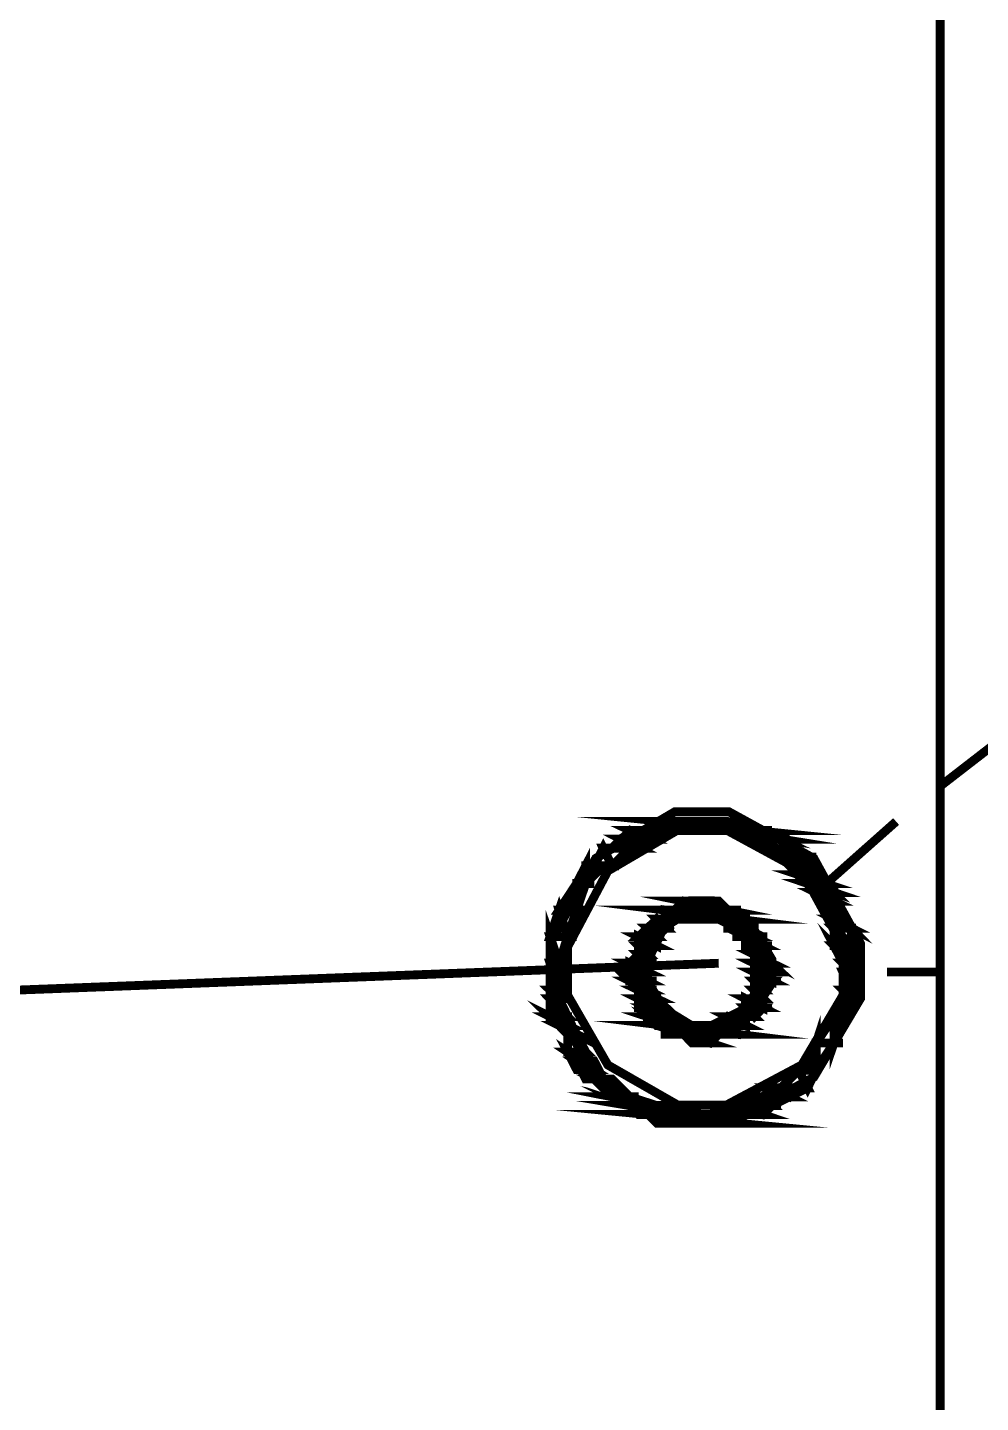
# Model space of a CAD drawing. Header units: metres. Extents: x -593 to 248, y 430 to 1024.
# Drawn here: x -236.13 to -231.57, y 807.74 to 814.31 of the extents above; entities that cross this region are included whole.
import ezdxf

# ---------------------------------------------------------------- set-up
doc = ezdxf.new("R2010")
doc.units = ezdxf.units.M
doc.header["$MEASUREMENT"] = 0
doc.layers.add('C00-00-00-BLACK', color=7, linetype='Continuous')
doc.layers.add('CFF-00-00', color=1, linetype='Continuous')

msp = doc.modelspace()

# ---------------------------------------------------------------- linework, layer by layer
at = {"layer": 'C00-00-00-BLACK', "const_width": 0.0423}
for points in [[(-231.7628, 801.9529), (-231.7628, 822.0039)], [(-232.0168, 809.7959), (-231.7628, 809.7959)]]:
    msp.add_lwpolyline(points, dxfattribs=at)
for points in [[(-232.1438, 809.7959), (-232.1438, 809.9319), (-232.3668, 810.3389), (-232.7718, 810.5609), (-232.9058, 810.5609), (-233.0328, 810.5609), (-233.4098, 810.3389), (-233.6278, 809.9319), (-233.6278, 809.7959), (-233.6278, 809.6699), (-233.4098, 809.2939), (-233.0328, 809.0759), (-232.9058, 809.0759), (-232.7718, 809.0759), (-232.3668, 809.2939), (-232.1438, 809.6699), (-232.1438, 809.7959)], [(-232.2278, 809.7959), (-232.2278, 809.9169), (-232.4248, 810.2789), (-232.7858, 810.4749), (-232.9058, 810.4749), (-233.0168, 810.4749), (-233.3518, 810.2789), (-233.5438, 809.9169), (-233.5438, 809.7959), (-233.5438, 809.6849), (-233.3518, 809.3519), (-233.0168, 809.1599), (-232.9058, 809.1599), (-232.7858, 809.1599), (-232.4248, 809.3519), (-232.2278, 809.6849), (-232.2278, 809.7959)], [(-232.7788, 810.5149), (-233.0778, 810.5149), (-232.6518, 810.4719), (-232.7788, 810.5149)], [(-233.0328, 810.4719), (-233.2448, 810.4719), (-233.1588, 810.4309), (-233.0328, 810.4719)], [(-233.2448, 810.4719), (-233.1588, 810.4309), (-233.2858, 810.4309), (-233.2448, 810.4719)], [(-233.0778, 810.5149), (-232.6518, 810.4719), (-233.1618, 810.4719), (-233.0778, 810.5149)], [(-233.1618, 810.4719), (-232.6098, 810.4719), (-233.2048, 810.4719), (-233.1618, 810.4719)], [(-233.2048, 810.4719), (-232.6098, 810.4719), (-232.5668, 810.4719), (-233.2048, 810.4719)], [(-232.6098, 810.4719), (-232.5668, 810.4719), (-233.2048, 810.4719), (-232.6098, 810.4719)], [(-233.0328, 810.4719), (-232.9898, 810.4719), (-233.2048, 810.4719), (-233.0328, 810.4719)], [(-233.0328, 810.4719), (-233.2048, 810.4719), (-232.9058, 810.4719), (-233.0328, 810.4719)], [(-232.6518, 810.4719), (-233.1618, 810.4719), (-232.6098, 810.4719), (-232.6518, 810.4719)], [(-232.9898, 810.5149), (-232.7788, 810.5149), (-233.0778, 810.5149), (-232.9898, 810.5149)], [(-232.7788, 810.4719), (-232.5238, 810.4309), (-232.6518, 810.4309), (-232.7788, 810.4719)], [(-232.6098, 810.4719), (-232.7788, 810.4719), (-232.5238, 810.4309), (-232.6098, 810.4719)], [(-232.9058, 810.5149), (-232.7788, 810.5149), (-232.9898, 810.5149), (-232.9058, 810.5149)], [(-232.7788, 810.5149), (-232.9898, 810.5149), (-232.7788, 810.5149)], [(-232.6098, 810.4719), (-232.9058, 810.4719), (-232.6098, 810.4719)], [(-232.9058, 810.4719), (-232.6098, 810.4719), (-232.7788, 810.4719), (-232.9058, 810.4719)], [(-232.6518, 810.4309), (-232.4398, 810.3449), (-232.5238, 810.3449), (-232.6518, 810.4309)], [(-233.3738, 810.3879), (-233.3318, 810.3029), (-233.4168, 810.3029), (-233.3738, 810.3879)], [(-233.2888, 810.4309), (-233.2048, 810.3879), (-233.3318, 810.3879), (-233.2888, 810.4309)], [(-233.1618, 810.4309), (-233.2888, 810.4309), (-233.2048, 810.3879), (-233.1618, 810.4309)], [(-232.5238, 810.4309), (-232.6518, 810.4309), (-232.4398, 810.3449), (-232.5238, 810.4309)], [(-232.6518, 810.4309), (-232.5238, 810.4309), (-232.4828, 810.4309), (-232.6518, 810.4309)], [(-232.5238, 810.4309), (-232.4828, 810.4309), (-232.6518, 810.4309), (-232.5238, 810.4309)], [(-232.5238, 810.3449), (-232.3558, 810.2609), (-232.4398, 810.2609), (-232.5238, 810.3449)], [(-233.4578, 810.3029), (-233.4578, 810.2189), (-233.5008, 810.2189), (-233.4578, 810.3029)], [(-233.2468, 810.3879), (-233.3738, 810.3879), (-233.3318, 810.3029), (-233.2468, 810.3879)], [(-233.3318, 810.3879), (-233.2468, 810.3879), (-233.3738, 810.3879), (-233.3318, 810.3879)], [(-233.2048, 810.3879), (-233.3318, 810.3879), (-233.2468, 810.3879), (-233.2048, 810.3879)], [(-232.3968, 810.3449), (-232.5238, 810.3449), (-232.3558, 810.2609), (-232.3968, 810.3449)], [(-232.3968, 810.3449), (-232.3558, 810.3449), (-232.5238, 810.3449), (-232.3968, 810.3449)], [(-232.3968, 810.3449), (-232.5238, 810.3449), (-232.4398, 810.3449), (-232.3968, 810.3449)], [(-233.5008, 810.2189), (-233.5008, 810.0919), (-233.5848, 810.0919), (-233.5008, 810.2189)], [(-233.4168, 810.3029), (-233.3738, 810.3029), (-233.4578, 810.3029), (-233.4168, 810.3029)], [(-233.3738, 810.3029), (-233.4578, 810.3029), (-233.4578, 810.2189), (-233.3738, 810.3029)], [(-233.3318, 810.3029), (-233.4168, 810.3029), (-233.3738, 810.3029), (-233.3318, 810.3029)], [(-232.4398, 810.2609), (-232.3128, 810.2189), (-232.3968, 810.2189), (-232.4398, 810.2609)], [(-233.5008, 810.2189), (-233.4578, 810.2189), (-233.4168, 810.2189), (-233.5008, 810.2189)], [(-233.4578, 810.2189), (-233.4168, 810.2189), (-233.5008, 810.2189), (-233.4578, 810.2189)], [(-233.4578, 810.2189), (-233.5008, 810.2189), (-233.5008, 810.0919), (-233.4578, 810.2189)], [(-232.3558, 810.2609), (-232.4398, 810.2609), (-232.3128, 810.2189), (-232.3558, 810.2609)], [(-232.3128, 810.2189), (-232.3968, 810.2189), (-232.2708, 810.1759), (-232.3128, 810.2189)], [(-232.3968, 810.2189), (-232.2708, 810.1759), (-232.3558, 810.1759), (-232.3968, 810.2189)], [(-232.3558, 810.1759), (-232.2708, 810.1349), (-232.3128, 810.1349), (-232.3558, 810.1759)], [(-232.3128, 810.1349), (-232.2278, 810.0489), (-232.2708, 810.0489), (-232.3128, 810.1349)], [(-233.5848, 810.0919), (-233.5438, 809.9649), (-233.6278, 809.9649), (-233.5848, 810.0919)], [(-232.5668, 809.7959), (-232.5668, 809.8549), (-232.6728, 810.0309), (-232.8478, 810.1359), (-232.9058, 810.1359), (-232.9598, 810.1359), (-233.1178, 810.0309), (-233.2018, 809.8549), (-233.2018, 809.7959), (-233.2018, 809.7429), (-233.1178, 809.5849), (-232.9598, 809.4989), (-232.9058, 809.4989), (-232.8478, 809.4989), (-232.6728, 809.5849), (-232.5668, 809.7429), (-232.5668, 809.7959)], [(-232.8218, 810.1349), (-232.9898, 810.1349), (-232.7788, 810.0919), (-232.8218, 810.1349)], [(-232.9898, 810.1349), (-232.7788, 810.0919), (-233.0328, 810.0919), (-232.9898, 810.1349)], [(-232.9488, 810.1349), (-232.8218, 810.1349), (-232.9898, 810.1349), (-232.9488, 810.1349)], [(-232.9058, 810.1349), (-232.8628, 810.1349), (-232.9488, 810.1349), (-232.9058, 810.1349)], [(-232.8628, 810.1349), (-232.9488, 810.1349), (-232.8218, 810.1349), (-232.8628, 810.1349)], [(-232.2708, 810.1759), (-232.3558, 810.1759), (-232.2708, 810.1349), (-232.2708, 810.1759)], [(-232.2708, 810.1349), (-232.3128, 810.1349), (-232.2278, 810.0489), (-232.2708, 810.1349)], [(-233.6278, 809.9649), (-233.5848, 809.8379), (-233.6278, 809.8379), (-233.6278, 809.9649)], [(-233.5008, 810.0919), (-233.5848, 810.0919), (-233.5438, 809.9649), (-233.5008, 810.0919)], [(-233.5848, 810.0919), (-233.5008, 810.0919), (-233.4578, 810.0919), (-233.5848, 810.0919)], [(-233.5008, 810.0919), (-233.4578, 810.0919), (-233.5848, 810.0919), (-233.5008, 810.0919)], [(-232.7358, 810.0919), (-233.0778, 810.0919), (-232.7358, 810.0489), (-232.7358, 810.0919)], [(-232.6098, 809.7959), (-232.6098, 809.8489), (-232.6948, 810.0079), (-232.8558, 810.0919), (-232.9078, 810.0919), (-232.9528, 810.0919), (-233.0838, 810.0079), (-233.1618, 809.8489), (-233.1618, 809.7959), (-233.1618, 809.7529), (-233.0838, 809.6209), (-232.9528, 809.5409), (-232.9078, 809.5409), (-232.8558, 809.5409), (-232.6948, 809.6209), (-232.6098, 809.7529), (-232.6098, 809.7959)], [(-233.0778, 810.0919), (-232.7358, 810.0489), (-233.0778, 810.0489), (-233.0778, 810.0919)], [(-233.0328, 810.0919), (-232.7358, 810.0919), (-233.0748, 810.0919), (-233.0328, 810.0919)], [(-232.7788, 810.0919), (-233.0328, 810.0919), (-232.7788, 810.0919)], [(-233.0328, 810.0919), (-232.7788, 810.0919), (-232.7358, 810.0919), (-233.0328, 810.0919)], [(-232.7788, 810.0919), (-233.0328, 810.0919), (-232.7358, 810.0919), (-232.7788, 810.0919)], [(-233.1618, 810.0059), (-233.1188, 809.9649), (-233.2048, 809.9649), (-233.1618, 810.0059)], [(-233.0778, 810.0059), (-233.1618, 810.0059), (-233.1188, 809.9649), (-233.0778, 810.0059)], [(-233.1178, 810.0489), (-233.0748, 810.0059), (-233.1588, 810.0059), (-233.1178, 810.0489)], [(-233.1618, 810.0059), (-233.0778, 810.0059), (-233.0348, 810.0059), (-233.1618, 810.0059)], [(-233.0778, 810.0059), (-233.0348, 810.0059), (-233.1618, 810.0059), (-233.0778, 810.0059)], [(-233.1618, 810.0059), (-233.0778, 810.0059), (-233.0348, 810.0059), (-233.1618, 810.0059)], [(-233.0778, 810.0059), (-233.0348, 810.0059), (-233.1618, 810.0059), (-233.0778, 810.0059)], [(-233.0328, 810.0489), (-233.1178, 810.0489), (-233.0748, 810.0059), (-233.0328, 810.0489)], [(-233.0778, 810.0489), (-232.9488, 810.0489), (-233.1188, 810.0489), (-233.0778, 810.0489)], [(-233.1188, 810.0489), (-232.9078, 810.0489), (-232.8658, 810.0489), (-233.1188, 810.0489)], [(-232.9078, 810.0489), (-232.8658, 810.0489), (-233.1188, 810.0489), (-232.9078, 810.0489)], [(-233.0328, 810.0489), (-233.1188, 810.0489), (-233.0328, 810.0489)], [(-233.1188, 810.0489), (-233.0328, 810.0489), (-232.9898, 810.0489), (-233.1188, 810.0489)], [(-233.0328, 810.0489), (-232.9898, 810.0489), (-233.1188, 810.0489), (-233.0328, 810.0489)], [(-233.0328, 810.0489), (-233.1188, 810.0489), (-232.9488, 810.0489), (-233.0328, 810.0489)], [(-232.7358, 810.0489), (-233.0778, 810.0489), (-232.7358, 810.0489)], [(-233.0778, 810.0489), (-232.7358, 810.0489), (-232.6938, 810.0489), (-233.0778, 810.0489)], [(-232.9058, 810.0489), (-233.0778, 810.0489), (-232.9488, 810.0489), (-232.9058, 810.0489)], [(-232.9058, 810.0489), (-232.7358, 810.0489), (-232.6938, 810.0489), (-232.9058, 810.0489)], [(-232.7358, 810.0489), (-232.6938, 810.0489), (-232.9058, 810.0489), (-232.7358, 810.0489)], [(-232.7358, 810.0489), (-232.9058, 810.0489), (-232.7358, 810.0489)], [(-232.9058, 810.0489), (-232.7358, 810.0489), (-232.8628, 810.0489), (-232.9058, 810.0489)], [(-232.7358, 810.0489), (-232.8628, 810.0489), (-232.6938, 810.0489), (-232.7358, 810.0489)], [(-232.8628, 810.0489), (-232.6938, 810.0489), (-232.8218, 810.0489), (-232.8628, 810.0489)], [(-232.6938, 810.0489), (-232.7788, 810.0489), (-232.6938, 810.0059), (-232.6938, 810.0489)], [(-232.6938, 810.0489), (-232.8218, 810.0489), (-232.6938, 810.0489)], [(-232.8218, 810.0489), (-232.6938, 810.0489), (-232.7788, 810.0489), (-232.8218, 810.0489)], [(-232.6518, 810.0059), (-232.7358, 810.0059), (-232.6518, 809.9649), (-232.6518, 810.0059)], [(-232.7788, 810.0489), (-232.6938, 810.0059), (-232.7788, 810.0059), (-232.7788, 810.0489)], [(-232.6938, 810.0059), (-232.7788, 810.0059), (-232.6518, 810.0059), (-232.6938, 810.0059)], [(-232.7788, 810.0059), (-232.6518, 810.0059), (-232.7358, 810.0059), (-232.7788, 810.0059)], [(-232.7358, 810.0059), (-232.6518, 809.9649), (-232.7358, 809.9649), (-232.7358, 810.0059)], [(-232.2278, 810.0489), (-232.2708, 810.0489), (-232.1868, 810.0059), (-232.2278, 810.0489)], [(-232.2708, 809.9219), (-232.1868, 809.8379), (-232.2278, 809.8379), (-232.2708, 809.9219)], [(-232.1868, 810.0059), (-232.2708, 810.0059), (-232.1868, 809.9219), (-232.1868, 810.0059)], [(-232.2708, 810.0489), (-232.1868, 810.0059), (-232.2708, 810.0059), (-232.2708, 810.0489)], [(-232.2708, 810.0059), (-232.1868, 809.9219), (-232.2708, 809.9219), (-232.2708, 810.0059)], [(-233.5438, 809.9649), (-233.6278, 809.9649), (-233.5848, 809.8379), (-233.5438, 809.9649)], [(-233.6278, 809.9649), (-233.5438, 809.9649), (-233.5008, 809.9649), (-233.6278, 809.9649)], [(-233.5438, 809.9649), (-233.5008, 809.9649), (-233.6278, 809.9649), (-233.5438, 809.9649)], [(-233.6278, 809.8379), (-233.5848, 809.7099), (-233.6278, 809.7099), (-233.6278, 809.8379)], [(-233.1188, 809.9649), (-233.2048, 809.9649), (-233.1188, 809.9219), (-233.1188, 809.9649)], [(-233.2048, 809.9649), (-233.1188, 809.9219), (-233.2048, 809.9219), (-233.2048, 809.9649)], [(-233.2048, 809.9219), (-233.1618, 809.8799), (-233.2048, 809.8799), (-233.2048, 809.9219)], [(-232.6098, 809.9649), (-232.6938, 809.9649), (-232.6098, 809.9219), (-232.6098, 809.9649)], [(-232.6518, 809.9649), (-232.7358, 809.9649), (-232.6098, 809.9649), (-232.6518, 809.9649)], [(-232.7358, 809.9649), (-232.6098, 809.9649), (-232.6938, 809.9649), (-232.7358, 809.9649)], [(-232.6938, 809.9649), (-232.6098, 809.9219), (-232.6938, 809.9219), (-232.6938, 809.9649)], [(-232.6518, 809.9219), (-232.6098, 809.8799), (-232.6518, 809.8799), (-232.6518, 809.9219)], [(-233.2048, 809.8799), (-233.1618, 809.8379), (-233.2468, 809.8379), (-233.2048, 809.8799)], [(-233.1618, 809.9219), (-233.2048, 809.9219), (-233.1618, 809.8799), (-233.1618, 809.9219)], [(-233.1618, 809.8799), (-233.2048, 809.8799), (-233.1618, 809.8379), (-233.1618, 809.8799)], [(-233.1618, 809.9219), (-233.1188, 809.9219), (-233.2048, 809.9219), (-233.1618, 809.9219)], [(-233.1618, 809.9219), (-233.2048, 809.9219), (-233.1188, 809.9219), (-233.1618, 809.9219)], [(-232.6098, 809.8799), (-232.6518, 809.8799), (-232.5668, 809.8379), (-232.6098, 809.8799)], [(-232.6098, 809.9219), (-232.6938, 809.9219), (-232.6518, 809.9219), (-232.6098, 809.9219)], [(-232.6938, 809.9219), (-232.6098, 809.9219), (-232.5668, 809.9219), (-232.6938, 809.9219)], [(-232.6098, 809.9219), (-232.6518, 809.9219), (-232.6098, 809.8799), (-232.6098, 809.9219)], [(-232.6518, 809.8799), (-232.5668, 809.8379), (-232.6518, 809.8379), (-232.6518, 809.8799)], [(-232.6098, 809.8799), (-232.6518, 809.8799), (-232.6098, 809.8799)], [(-232.6518, 809.8799), (-232.6098, 809.8799), (-232.5668, 809.8799), (-232.6518, 809.8799)], [(-232.1868, 809.9219), (-232.2708, 809.9219), (-232.1868, 809.8379), (-232.1868, 809.9219)], [(-233.5848, 809.8379), (-233.6278, 809.8379), (-233.5848, 809.7099), (-233.5848, 809.8379)], [(-233.6278, 809.8379), (-233.5848, 809.8379), (-233.5438, 809.8379), (-233.6278, 809.8379)], [(-233.5848, 809.8379), (-233.5438, 809.8379), (-233.6278, 809.8379), (-233.5848, 809.8379)], [(-233.2468, 809.7529), (-233.1618, 809.7099), (-233.2048, 809.7099), (-233.2468, 809.7529)], [(-233.1618, 809.8379), (-233.2468, 809.8379), (-233.1618, 809.7959), (-233.1618, 809.8379)], [(-233.2468, 809.8379), (-233.1618, 809.7959), (-233.2468, 809.7959), (-233.2468, 809.8379)], [(-233.2468, 809.8379), (-233.1618, 809.8379), (-233.1188, 809.8379), (-233.2468, 809.8379)], [(-233.1618, 809.8379), (-233.1188, 809.8379), (-233.2468, 809.8379), (-233.1618, 809.8379)], [(-233.2468, 809.7959), (-233.1618, 809.7529), (-233.2468, 809.7529), (-233.2468, 809.7959)], [(-232.5668, 809.8379), (-232.6518, 809.8379), (-232.5668, 809.7959), (-232.5668, 809.8379)], [(-232.6518, 809.8379), (-232.5668, 809.7959), (-232.6518, 809.7959), (-232.6518, 809.8379)], [(-232.6518, 809.7959), (-232.5668, 809.7529), (-232.6518, 809.7529), (-232.6518, 809.7959)], [(-232.1868, 809.8379), (-232.2278, 809.8379), (-232.1868, 809.7959), (-232.1868, 809.8379)], [(-232.2278, 809.8379), (-232.1868, 809.7959), (-232.2278, 809.7959), (-232.2278, 809.8379)], [(-232.2278, 809.7959), (-232.1868, 809.7099), (-232.2278, 809.7099), (-232.2278, 809.7959)], [(-233.1618, 809.7959), (-233.2468, 809.7959), (-233.1618, 809.7529), (-233.1618, 809.7959)], [(-233.1618, 809.7529), (-233.2468, 809.7529), (-233.1618, 809.7099), (-233.1618, 809.7529)], [(-233.1618, 809.7529), (-233.2468, 809.7529), (-233.1618, 809.7529)], [(-233.2468, 809.7529), (-233.1618, 809.7529), (-233.1188, 809.7529), (-233.2468, 809.7529)], [(-232.5668, 809.7959), (-232.6518, 809.7959), (-232.5668, 809.7529), (-232.5668, 809.7959)], [(-232.5668, 809.7529), (-232.6518, 809.7529), (-232.6098, 809.7099), (-232.5668, 809.7529)], [(-232.6518, 809.7529), (-232.6098, 809.7099), (-232.6518, 809.7099), (-232.6518, 809.7529)], [(-232.6518, 809.7529), (-232.5668, 809.7529), (-232.5238, 809.7529), (-232.6518, 809.7529)], [(-232.5668, 809.7529), (-232.5238, 809.7529), (-232.6518, 809.7529), (-232.5668, 809.7529)], [(-232.1868, 809.7959), (-232.2278, 809.7959), (-232.1868, 809.7099), (-232.1868, 809.7959)], [(-232.2278, 809.7099), (-232.1868, 809.6689), (-232.2278, 809.6689), (-232.2278, 809.7099)], [(-233.5848, 809.7099), (-233.6278, 809.7099), (-233.5848, 809.6689), (-233.5848, 809.7099)], [(-233.6278, 809.7099), (-233.5848, 809.6689), (-233.6278, 809.6689), (-233.6278, 809.7099)], [(-233.6278, 809.6689), (-233.5438, 809.5829), (-233.6278, 809.5829), (-233.6278, 809.6689)], [(-233.1618, 809.7099), (-233.2048, 809.7099), (-233.1188, 809.6689), (-233.1618, 809.7099)], [(-233.2048, 809.7099), (-233.1188, 809.6689), (-233.2048, 809.6689), (-233.2048, 809.7099)], [(-233.1618, 809.7099), (-233.2048, 809.7099), (-233.1618, 809.7099)], [(-233.2048, 809.7099), (-233.1618, 809.7099), (-233.1188, 809.7099), (-233.2048, 809.7099)], [(-233.2048, 809.6689), (-233.1188, 809.6259), (-233.2048, 809.6259), (-233.2048, 809.6689)], [(-232.6938, 809.6689), (-232.6098, 809.6259), (-232.6938, 809.6259), (-232.6938, 809.6689)], [(-232.6098, 809.7099), (-232.6518, 809.7099), (-232.6098, 809.6689), (-232.6098, 809.7099)], [(-232.6518, 809.7099), (-232.6098, 809.6689), (-232.6518, 809.6689), (-232.6518, 809.7099)], [(-232.2278, 809.6689), (-232.2278, 809.5829), (-232.2708, 809.5829), (-232.2278, 809.6689)], [(-232.1868, 809.7099), (-232.2278, 809.7099), (-232.1868, 809.6689), (-232.1868, 809.7099)], [(-233.6278, 809.5829), (-233.5438, 809.5409), (-233.5848, 809.5409), (-233.6278, 809.5829)], [(-233.5848, 809.6689), (-233.6278, 809.6689), (-233.5438, 809.5829), (-233.5848, 809.6689)], [(-233.1188, 809.6689), (-233.2048, 809.6689), (-233.1188, 809.6259), (-233.1188, 809.6689)], [(-233.1188, 809.6259), (-233.1618, 809.6259), (-233.0778, 809.5829), (-233.1188, 809.6259)], [(-233.1618, 809.5829), (-233.0348, 809.5409), (-233.1188, 809.5409), (-233.1618, 809.5829)], [(-233.1188, 809.6259), (-233.2048, 809.6259), (-233.1188, 809.6259)], [(-233.2048, 809.6259), (-233.1188, 809.6259), (-233.1618, 809.6259), (-233.2048, 809.6259)], [(-233.1618, 809.6259), (-233.0778, 809.5829), (-233.1618, 809.5829), (-233.1618, 809.6259)], [(-232.6938, 809.6259), (-232.6518, 809.5829), (-232.7358, 809.5829), (-232.6938, 809.6259)], [(-232.6098, 809.6689), (-232.6938, 809.6689), (-232.6098, 809.6259), (-232.6098, 809.6689)], [(-232.6098, 809.6259), (-232.6938, 809.6259), (-232.6518, 809.5829), (-232.6098, 809.6259)], [(-232.6518, 809.6689), (-232.6098, 809.6689), (-232.6938, 809.6689), (-232.6518, 809.6689)], [(-232.6098, 809.6259), (-232.6938, 809.6259), (-232.6098, 809.6259)], [(-232.6938, 809.6259), (-232.6098, 809.6259), (-232.5668, 809.6259), (-232.6938, 809.6259)], [(-232.6098, 809.6689), (-232.6518, 809.6689), (-232.6098, 809.6689)], [(-232.2708, 809.5829), (-232.2708, 809.4569), (-232.3558, 809.4569), (-232.2708, 809.5829)], [(-232.1868, 809.6689), (-232.2278, 809.6689), (-232.2278, 809.5829), (-232.1868, 809.6689)], [(-233.5438, 809.5829), (-233.6278, 809.5829), (-233.5438, 809.5409), (-233.5438, 809.5829)], [(-233.5848, 809.5409), (-233.5008, 809.4989), (-233.5438, 809.4989), (-233.5848, 809.5409)], [(-233.5438, 809.5409), (-233.5848, 809.5409), (-233.5008, 809.4989), (-233.5438, 809.5409)], [(-233.0778, 809.5829), (-233.1618, 809.5829), (-233.0348, 809.5409), (-233.0778, 809.5829)], [(-233.0778, 809.5829), (-233.1618, 809.5829), (-233.0778, 809.5829)], [(-233.1618, 809.5829), (-233.0778, 809.5829), (-233.0348, 809.5829), (-233.1618, 809.5829)], [(-233.0778, 809.5409), (-232.7358, 809.4989), (-233.0778, 809.4989), (-233.0778, 809.5409)], [(-232.7788, 809.5829), (-232.6938, 809.5409), (-232.8218, 809.5409), (-232.7788, 809.5829)], [(-232.6938, 809.5829), (-232.7788, 809.5829), (-232.6938, 809.5409), (-232.6938, 809.5829)], [(-232.7358, 809.5829), (-232.6518, 809.5829), (-232.7788, 809.5829), (-232.7358, 809.5829)], [(-232.6938, 809.5829), (-232.6518, 809.5829), (-232.7788, 809.5829), (-232.6938, 809.5829)], [(-232.6938, 809.5829), (-232.7788, 809.5829), (-232.6518, 809.5829), (-232.6938, 809.5829)], [(-232.6518, 809.5829), (-232.7358, 809.5829), (-232.6518, 809.5829)], [(-232.3558, 809.4569), (-232.3558, 809.3299), (-232.3968, 809.3299), (-232.3558, 809.4569)], [(-232.2708, 809.5829), (-232.2278, 809.5829), (-232.1868, 809.5829), (-232.2708, 809.5829)], [(-232.2278, 809.5829), (-232.1868, 809.5829), (-232.2708, 809.5829), (-232.2278, 809.5829)], [(-232.2278, 809.5829), (-232.2708, 809.5829), (-232.2708, 809.4569), (-232.2278, 809.5829)], [(-233.5008, 809.4989), (-233.5438, 809.4989), (-233.4578, 809.4139), (-233.5008, 809.4989)], [(-233.5438, 809.4989), (-233.4578, 809.4139), (-233.5438, 809.4139), (-233.5438, 809.4989)], [(-232.7358, 809.5409), (-233.0778, 809.5409), (-232.7358, 809.4989), (-232.7358, 809.5409)], [(-233.1188, 809.5409), (-232.9508, 809.5409), (-232.9078, 809.5409), (-233.1188, 809.5409)], [(-232.9508, 809.5409), (-232.9078, 809.5409), (-233.1188, 809.5409), (-232.9508, 809.5409)], [(-232.9898, 809.5409), (-232.9488, 809.5409), (-233.1178, 809.5409), (-232.9898, 809.5409)], [(-232.9898, 809.5409), (-233.1178, 809.5409), (-233.0328, 809.5409), (-232.9898, 809.5409)], [(-232.9488, 809.5409), (-232.9058, 809.5409), (-233.1178, 809.5409), (-232.9488, 809.5409)], [(-232.9488, 809.5409), (-233.1178, 809.5409), (-232.9898, 809.5409), (-232.9488, 809.5409)], [(-232.9488, 809.5409), (-233.1178, 809.5409), (-232.9058, 809.5409), (-232.9488, 809.5409)], [(-233.1178, 809.5409), (-232.9058, 809.5409), (-233.0748, 809.5409), (-233.1178, 809.5409)], [(-232.9898, 809.4989), (-232.8218, 809.4989), (-232.8628, 809.4569), (-232.9898, 809.4989)], [(-232.7358, 809.4989), (-233.0748, 809.4989), (-232.7788, 809.4989), (-232.7358, 809.4989)], [(-233.0748, 809.4989), (-232.7788, 809.4989), (-233.0328, 809.4989), (-233.0748, 809.4989)], [(-232.8628, 809.4569), (-232.9488, 809.4569), (-232.9898, 809.4989), (-232.8628, 809.4569)], [(-232.7788, 809.4989), (-233.0328, 809.4989), (-232.8218, 809.4989), (-232.7788, 809.4989)], [(-233.0328, 809.4989), (-232.8218, 809.4989), (-232.9898, 809.4989), (-233.0328, 809.4989)], [(-232.8218, 809.4989), (-232.9898, 809.4989), (-232.8218, 809.4989)], [(-232.9898, 809.4989), (-232.8218, 809.4989), (-232.7788, 809.4989), (-232.9898, 809.4989)], [(-232.8628, 809.5409), (-232.7358, 809.5409), (-232.9058, 809.5409), (-232.8628, 809.5409)], [(-232.8218, 809.5409), (-232.6938, 809.5409), (-232.8628, 809.5409), (-232.8218, 809.5409)], [(-232.7358, 809.5409), (-232.6938, 809.5409), (-232.8628, 809.5409), (-232.7358, 809.5409)], [(-232.7358, 809.5409), (-232.8628, 809.5409), (-232.6938, 809.5409), (-232.7358, 809.5409)], [(-232.7358, 809.5409), (-232.8628, 809.5409), (-232.7358, 809.5409)], [(-232.6938, 809.5409), (-232.8218, 809.5409), (-232.6938, 809.5409)], [(-233.4578, 809.4139), (-233.5438, 809.4139), (-233.4168, 809.3299), (-233.4578, 809.4139)], [(-233.5438, 809.4139), (-233.4168, 809.3299), (-233.5008, 809.3299), (-233.5438, 809.4139)], [(-233.5008, 809.3699), (-233.3738, 809.2849), (-233.4578, 809.2849), (-233.5008, 809.3699)], [(-232.8628, 809.4569), (-232.8218, 809.4569), (-232.9488, 809.4569), (-232.8628, 809.4569)], [(-232.3558, 809.4569), (-232.2708, 809.4569), (-232.2278, 809.4569), (-232.3558, 809.4569)], [(-232.2708, 809.4569), (-232.2278, 809.4569), (-232.3558, 809.4569), (-232.2708, 809.4569)], [(-232.2708, 809.4569), (-232.3558, 809.4569), (-232.3558, 809.3299), (-232.2708, 809.4569)], [(-233.4168, 809.3699), (-233.5008, 809.3699), (-233.3738, 809.2849), (-233.4168, 809.3699)], [(-233.4168, 809.2849), (-233.2468, 809.1999), (-233.3318, 809.1999), (-233.4168, 809.2849)], [(-233.3318, 809.2849), (-233.4168, 809.2849), (-233.2468, 809.1999), (-233.3318, 809.2849)], [(-233.3738, 809.2849), (-233.4578, 809.2849), (-233.3318, 809.2849), (-233.3738, 809.2849)], [(-233.4578, 809.2849), (-233.3318, 809.2849), (-233.4168, 809.2849), (-233.4578, 809.2849)], [(-232.4398, 809.3269), (-232.3968, 809.2429), (-232.5238, 809.2429), (-232.4398, 809.3269)], [(-232.3558, 809.3269), (-232.4398, 809.3269), (-232.3968, 809.2429), (-232.3558, 809.3269)], [(-232.3968, 809.3269), (-232.3558, 809.3269), (-232.4398, 809.3269), (-232.3968, 809.3269)], [(-232.3558, 809.3269), (-232.3968, 809.3269), (-232.3558, 809.3269)], [(-233.2468, 809.1999), (-233.3318, 809.1999), (-233.1188, 809.1579), (-233.2468, 809.1999)], [(-233.3318, 809.1999), (-233.1188, 809.1579), (-233.2468, 809.1579), (-233.3318, 809.1999)], [(-232.5668, 809.2429), (-232.4828, 809.1999), (-232.6098, 809.1999), (-232.5668, 809.2429)], [(-232.4398, 809.2429), (-232.5668, 809.2429), (-232.4828, 809.1999), (-232.4398, 809.2429)], [(-232.5238, 809.2429), (-232.4398, 809.2429), (-232.5668, 809.2429), (-232.5238, 809.2429)], [(-232.3968, 809.2429), (-232.5238, 809.2429), (-232.4398, 809.2429), (-232.3968, 809.2429)], [(-233.0328, 809.1579), (-233.2468, 809.1579), (-232.9898, 809.1149), (-233.0328, 809.1579)], [(-233.3318, 809.1999), (-233.2468, 809.1999), (-233.2048, 809.1999), (-233.3318, 809.1999)], [(-233.2468, 809.1999), (-233.2048, 809.1999), (-233.3318, 809.1999), (-233.2468, 809.1999)], [(-233.2468, 809.1579), (-232.9898, 809.1149), (-233.2048, 809.1149), (-233.2468, 809.1579)], [(-233.0328, 809.1579), (-232.9898, 809.1579), (-233.2468, 809.1579), (-233.0328, 809.1579)], [(-233.0328, 809.1579), (-233.2468, 809.1579), (-233.1188, 809.1579), (-233.0328, 809.1579)], [(-232.7358, 809.1579), (-232.6098, 809.1149), (-232.8218, 809.1149), (-232.7358, 809.1579)], [(-232.6098, 809.1999), (-232.5668, 809.1579), (-232.7358, 809.1579), (-232.6098, 809.1999)], [(-232.5668, 809.1579), (-232.7358, 809.1579), (-232.6098, 809.1149), (-232.5668, 809.1579)], [(-232.7358, 809.1579), (-232.5668, 809.1579), (-232.5238, 809.1579), (-232.7358, 809.1579)], [(-232.5668, 809.1579), (-232.5238, 809.1579), (-232.7358, 809.1579), (-232.5668, 809.1579)], [(-232.4828, 809.1999), (-232.6098, 809.1999), (-232.5668, 809.1579), (-232.4828, 809.1999)], [(-232.6938, 809.1149), (-233.1588, 809.1149), (-232.7358, 809.0739), (-232.6938, 809.1149)], [(-232.8628, 809.1149), (-232.8218, 809.1149), (-233.2048, 809.1149), (-232.8628, 809.1149)], [(-232.8628, 809.1149), (-233.2048, 809.1149), (-232.9898, 809.1149), (-232.8628, 809.1149)], [(-232.6098, 809.1149), (-233.2048, 809.1149), (-232.6938, 809.1149), (-232.6098, 809.1149)], [(-233.2048, 809.1149), (-232.6938, 809.1149), (-233.1188, 809.1149), (-233.2048, 809.1149)], [(-233.1588, 809.1149), (-232.7358, 809.0739), (-233.1178, 809.0739), (-233.1588, 809.1149)], [(-232.8218, 809.1149), (-232.6098, 809.1149), (-232.8628, 809.1149), (-232.8218, 809.1149)], [(-232.6098, 809.1149), (-232.8218, 809.1149), (-232.6098, 809.1149)], [(-232.7358, 809.0739), (-233.1188, 809.0739), (-232.8218, 809.0739), (-232.7358, 809.0739)], [(-233.1188, 809.0739), (-232.8218, 809.0739), (-232.9898, 809.0739), (-233.1188, 809.0739)], [(-232.9898, 809.0739), (-232.8218, 809.0739), (-232.9488, 809.0739), (-232.9898, 809.0739)]]:
    msp.add_lwpolyline(points, close=True, dxfattribs=at)
at = {"layer": 'C00-00-00-BLACK'}
for points in [[(-233.0778, 810.5149), (-232.6518, 810.4719), (-233.1618, 810.4719), (-233.0778, 810.5149)], [(-232.9898, 810.5149), (-232.7788, 810.5149), (-233.0778, 810.5149), (-232.9898, 810.5149)], [(-232.7788, 810.5149), (-233.0778, 810.5149), (-232.6518, 810.4719), (-232.7788, 810.5149)], [(-232.9058, 810.5149), (-232.7788, 810.5149), (-232.9898, 810.5149), (-232.9058, 810.5149)], [(-232.7788, 810.5149), (-232.9898, 810.5149), (-232.7788, 810.5149)], [(-233.2888, 810.4309), (-233.2048, 810.3879), (-233.3318, 810.3879), (-233.2888, 810.4309)], [(-233.1618, 810.4309), (-233.2888, 810.4309), (-233.2048, 810.3879), (-233.1618, 810.4309)], [(-233.2448, 810.4719), (-233.1588, 810.4309), (-233.2858, 810.4309), (-233.2448, 810.4719)], [(-233.0328, 810.4719), (-233.2448, 810.4719), (-233.1588, 810.4309), (-233.0328, 810.4719)], [(-233.1618, 810.4719), (-232.6098, 810.4719), (-233.2048, 810.4719), (-233.1618, 810.4719)], [(-233.2048, 810.4719), (-232.6098, 810.4719), (-232.5668, 810.4719), (-233.2048, 810.4719)], [(-232.6098, 810.4719), (-232.5668, 810.4719), (-233.2048, 810.4719), (-232.6098, 810.4719)], [(-233.0328, 810.4719), (-232.9898, 810.4719), (-233.2048, 810.4719), (-233.0328, 810.4719)], [(-233.0328, 810.4719), (-233.2048, 810.4719), (-232.9058, 810.4719), (-233.0328, 810.4719)], [(-232.6518, 810.4719), (-233.1618, 810.4719), (-232.6098, 810.4719), (-232.6518, 810.4719)], [(-232.6098, 810.4719), (-232.9058, 810.4719), (-232.6098, 810.4719)], [(-232.9058, 810.4719), (-232.6098, 810.4719), (-232.7788, 810.4719), (-232.9058, 810.4719)], [(-232.6098, 810.4719), (-232.7788, 810.4719), (-232.5238, 810.4309), (-232.6098, 810.4719)], [(-232.7788, 810.4719), (-232.5238, 810.4309), (-232.6518, 810.4309), (-232.7788, 810.4719)], [(-232.6518, 810.4309), (-232.5238, 810.4309), (-232.4828, 810.4309), (-232.6518, 810.4309)], [(-232.5238, 810.4309), (-232.4828, 810.4309), (-232.6518, 810.4309), (-232.5238, 810.4309)], [(-232.5238, 810.4309), (-232.6518, 810.4309), (-232.4398, 810.3449), (-232.5238, 810.4309)], [(-232.6518, 810.4309), (-232.4398, 810.3449), (-232.5238, 810.3449), (-232.6518, 810.4309)], [(-233.3738, 810.3879), (-233.3318, 810.3029), (-233.4168, 810.3029), (-233.3738, 810.3879)], [(-233.3318, 810.3879), (-233.2468, 810.3879), (-233.3738, 810.3879), (-233.3318, 810.3879)], [(-233.2468, 810.3879), (-233.3738, 810.3879), (-233.3318, 810.3029), (-233.2468, 810.3879)], [(-233.2048, 810.3879), (-233.3318, 810.3879), (-233.2468, 810.3879), (-233.2048, 810.3879)], [(-233.4578, 810.3029), (-233.4578, 810.2189), (-233.5008, 810.2189), (-233.4578, 810.3029)], [(-233.4168, 810.3029), (-233.3738, 810.3029), (-233.4578, 810.3029), (-233.4168, 810.3029)], [(-233.3738, 810.3029), (-233.4578, 810.3029), (-233.4578, 810.2189), (-233.3738, 810.3029)], [(-233.3318, 810.3029), (-233.4168, 810.3029), (-233.3738, 810.3029), (-233.3318, 810.3029)], [(-232.3968, 810.3449), (-232.3558, 810.3449), (-232.5238, 810.3449), (-232.3968, 810.3449)], [(-232.3968, 810.3449), (-232.5238, 810.3449), (-232.4398, 810.3449), (-232.3968, 810.3449)], [(-232.3968, 810.3449), (-232.5238, 810.3449), (-232.3558, 810.2609), (-232.3968, 810.3449)], [(-232.5238, 810.3449), (-232.3558, 810.2609), (-232.4398, 810.2609), (-232.5238, 810.3449)], [(-232.3558, 810.2609), (-232.4398, 810.2609), (-232.3128, 810.2189), (-232.3558, 810.2609)], [(-232.4398, 810.2609), (-232.3128, 810.2189), (-232.3968, 810.2189), (-232.4398, 810.2609)], [(-233.5008, 810.2189), (-233.5008, 810.0919), (-233.5848, 810.0919), (-233.5008, 810.2189)], [(-233.5008, 810.2189), (-233.4578, 810.2189), (-233.4168, 810.2189), (-233.5008, 810.2189)], [(-233.4578, 810.2189), (-233.4168, 810.2189), (-233.5008, 810.2189), (-233.4578, 810.2189)], [(-233.4578, 810.2189), (-233.5008, 810.2189), (-233.5008, 810.0919), (-233.4578, 810.2189)], [(-232.3128, 810.2189), (-232.3968, 810.2189), (-232.2708, 810.1759), (-232.3128, 810.2189)], [(-232.3968, 810.2189), (-232.2708, 810.1759), (-232.3558, 810.1759), (-232.3968, 810.2189)], [(-232.2708, 810.1759), (-232.3558, 810.1759), (-232.2708, 810.1349), (-232.2708, 810.1759)], [(-232.3558, 810.1759), (-232.2708, 810.1349), (-232.3128, 810.1349), (-232.3558, 810.1759)], [(-233.5848, 810.0919), (-233.5438, 809.9649), (-233.6278, 809.9649), (-233.5848, 810.0919)], [(-233.5848, 810.0919), (-233.5008, 810.0919), (-233.4578, 810.0919), (-233.5848, 810.0919)], [(-233.5008, 810.0919), (-233.4578, 810.0919), (-233.5848, 810.0919), (-233.5008, 810.0919)], [(-233.5008, 810.0919), (-233.5848, 810.0919), (-233.5438, 809.9649), (-233.5008, 810.0919)], [(-232.7358, 810.0919), (-233.0778, 810.0919), (-232.7358, 810.0489), (-232.7358, 810.0919)], [(-233.0778, 810.0919), (-232.7358, 810.0489), (-233.0778, 810.0489), (-233.0778, 810.0919)], [(-233.0328, 810.0919), (-232.7358, 810.0919), (-233.0748, 810.0919), (-233.0328, 810.0919)], [(-232.9898, 810.1349), (-232.7788, 810.0919), (-233.0328, 810.0919), (-232.9898, 810.1349)], [(-232.7788, 810.0919), (-233.0328, 810.0919), (-232.7788, 810.0919)], [(-233.0328, 810.0919), (-232.7788, 810.0919), (-232.7358, 810.0919), (-233.0328, 810.0919)], [(-232.7788, 810.0919), (-233.0328, 810.0919), (-232.7358, 810.0919), (-232.7788, 810.0919)], [(-232.9488, 810.1349), (-232.8218, 810.1349), (-232.9898, 810.1349), (-232.9488, 810.1349)], [(-232.8218, 810.1349), (-232.9898, 810.1349), (-232.7788, 810.0919), (-232.8218, 810.1349)], [(-232.9058, 810.1349), (-232.8628, 810.1349), (-232.9488, 810.1349), (-232.9058, 810.1349)], [(-232.8628, 810.1349), (-232.9488, 810.1349), (-232.8218, 810.1349), (-232.8628, 810.1349)], [(-232.2708, 810.1349), (-232.3128, 810.1349), (-232.2278, 810.0489), (-232.2708, 810.1349)], [(-232.3128, 810.1349), (-232.2278, 810.0489), (-232.2708, 810.0489), (-232.3128, 810.1349)], [(-233.1178, 810.0489), (-233.0748, 810.0059), (-233.1588, 810.0059), (-233.1178, 810.0489)], [(-233.0778, 810.0489), (-232.9488, 810.0489), (-233.1188, 810.0489), (-233.0778, 810.0489)], [(-233.1188, 810.0489), (-232.9078, 810.0489), (-232.8658, 810.0489), (-233.1188, 810.0489)], [(-232.9078, 810.0489), (-232.8658, 810.0489), (-233.1188, 810.0489), (-232.9078, 810.0489)], [(-233.0328, 810.0489), (-233.1188, 810.0489), (-233.0328, 810.0489)], [(-233.1188, 810.0489), (-233.0328, 810.0489), (-232.9898, 810.0489), (-233.1188, 810.0489)], [(-233.0328, 810.0489), (-232.9898, 810.0489), (-233.1188, 810.0489), (-233.0328, 810.0489)], [(-233.0328, 810.0489), (-233.1188, 810.0489), (-232.9488, 810.0489), (-233.0328, 810.0489)], [(-233.0328, 810.0489), (-233.1178, 810.0489), (-233.0748, 810.0059), (-233.0328, 810.0489)], [(-232.7358, 810.0489), (-233.0778, 810.0489), (-232.7358, 810.0489)], [(-233.0778, 810.0489), (-232.7358, 810.0489), (-232.6938, 810.0489), (-233.0778, 810.0489)], [(-232.9058, 810.0489), (-233.0778, 810.0489), (-232.9488, 810.0489), (-232.9058, 810.0489)], [(-232.9058, 810.0489), (-232.7358, 810.0489), (-232.6938, 810.0489), (-232.9058, 810.0489)], [(-232.7358, 810.0489), (-232.6938, 810.0489), (-232.9058, 810.0489), (-232.7358, 810.0489)], [(-232.7358, 810.0489), (-232.9058, 810.0489), (-232.7358, 810.0489)], [(-232.9058, 810.0489), (-232.7358, 810.0489), (-232.8628, 810.0489), (-232.9058, 810.0489)], [(-232.7358, 810.0489), (-232.8628, 810.0489), (-232.6938, 810.0489), (-232.7358, 810.0489)], [(-232.8628, 810.0489), (-232.6938, 810.0489), (-232.8218, 810.0489), (-232.8628, 810.0489)], [(-232.6938, 810.0489), (-232.8218, 810.0489), (-232.6938, 810.0489)], [(-232.8218, 810.0489), (-232.6938, 810.0489), (-232.7788, 810.0489), (-232.8218, 810.0489)], [(-232.6938, 810.0489), (-232.7788, 810.0489), (-232.6938, 810.0059), (-232.6938, 810.0489)], [(-232.7788, 810.0489), (-232.6938, 810.0059), (-232.7788, 810.0059), (-232.7788, 810.0489)], [(-232.2278, 810.0489), (-232.2708, 810.0489), (-232.1868, 810.0059), (-232.2278, 810.0489)], [(-232.2708, 810.0489), (-232.1868, 810.0059), (-232.2708, 810.0059), (-232.2708, 810.0489)], [(-233.6278, 809.9649), (-233.5438, 809.9649), (-233.5008, 809.9649), (-233.6278, 809.9649)], [(-233.5438, 809.9649), (-233.5008, 809.9649), (-233.6278, 809.9649), (-233.5438, 809.9649)], [(-233.5438, 809.9649), (-233.6278, 809.9649), (-233.5848, 809.8379), (-233.5438, 809.9649)], [(-233.6278, 809.9649), (-233.5848, 809.8379), (-233.6278, 809.8379), (-233.6278, 809.9649)], [(-233.1618, 810.0059), (-233.1188, 809.9649), (-233.2048, 809.9649), (-233.1618, 810.0059)], [(-233.1188, 809.9649), (-233.2048, 809.9649), (-233.1188, 809.9219), (-233.1188, 809.9649)], [(-233.2048, 809.9649), (-233.1188, 809.9219), (-233.2048, 809.9219), (-233.2048, 809.9649)], [(-233.1618, 810.0059), (-233.0778, 810.0059), (-233.0348, 810.0059), (-233.1618, 810.0059)], [(-233.0778, 810.0059), (-233.0348, 810.0059), (-233.1618, 810.0059), (-233.0778, 810.0059)], [(-233.1618, 810.0059), (-233.0778, 810.0059), (-233.0348, 810.0059), (-233.1618, 810.0059)], [(-233.0778, 810.0059), (-233.0348, 810.0059), (-233.1618, 810.0059), (-233.0778, 810.0059)], [(-233.0778, 810.0059), (-233.1618, 810.0059), (-233.1188, 809.9649), (-233.0778, 810.0059)], [(-232.6938, 810.0059), (-232.7788, 810.0059), (-232.6518, 810.0059), (-232.6938, 810.0059)], [(-232.7788, 810.0059), (-232.6518, 810.0059), (-232.7358, 810.0059), (-232.7788, 810.0059)], [(-232.6518, 810.0059), (-232.7358, 810.0059), (-232.6518, 809.9649), (-232.6518, 810.0059)], [(-232.7358, 810.0059), (-232.6518, 809.9649), (-232.7358, 809.9649), (-232.7358, 810.0059)], [(-232.6518, 809.9649), (-232.7358, 809.9649), (-232.6098, 809.9649), (-232.6518, 809.9649)], [(-232.7358, 809.9649), (-232.6098, 809.9649), (-232.6938, 809.9649), (-232.7358, 809.9649)], [(-232.6098, 809.9649), (-232.6938, 809.9649), (-232.6098, 809.9219), (-232.6098, 809.9649)], [(-232.6938, 809.9649), (-232.6098, 809.9219), (-232.6938, 809.9219), (-232.6938, 809.9649)], [(-232.1868, 810.0059), (-232.2708, 810.0059), (-232.1868, 809.9219), (-232.1868, 810.0059)], [(-232.2708, 810.0059), (-232.1868, 809.9219), (-232.2708, 809.9219), (-232.2708, 810.0059)], [(-233.1618, 809.9219), (-233.1188, 809.9219), (-233.2048, 809.9219), (-233.1618, 809.9219)], [(-233.1618, 809.9219), (-233.2048, 809.9219), (-233.1188, 809.9219), (-233.1618, 809.9219)], [(-233.1618, 809.9219), (-233.2048, 809.9219), (-233.1618, 809.8799), (-233.1618, 809.9219)], [(-233.2048, 809.9219), (-233.1618, 809.8799), (-233.2048, 809.8799), (-233.2048, 809.9219)], [(-232.6098, 809.9219), (-232.6938, 809.9219), (-232.6518, 809.9219), (-232.6098, 809.9219)], [(-232.6938, 809.9219), (-232.6098, 809.9219), (-232.5668, 809.9219), (-232.6938, 809.9219)], [(-232.6098, 809.9219), (-232.6518, 809.9219), (-232.6098, 809.8799), (-232.6098, 809.9219)], [(-232.6518, 809.9219), (-232.6098, 809.8799), (-232.6518, 809.8799), (-232.6518, 809.9219)], [(-232.1868, 809.9219), (-232.2708, 809.9219), (-232.1868, 809.8379), (-232.1868, 809.9219)], [(-232.2708, 809.9219), (-232.1868, 809.8379), (-232.2278, 809.8379), (-232.2708, 809.9219)], [(-233.6278, 809.8379), (-233.5848, 809.8379), (-233.5438, 809.8379), (-233.6278, 809.8379)], [(-233.5848, 809.8379), (-233.5438, 809.8379), (-233.6278, 809.8379), (-233.5848, 809.8379)], [(-233.5848, 809.8379), (-233.6278, 809.8379), (-233.5848, 809.7099), (-233.5848, 809.8379)], [(-233.6278, 809.8379), (-233.5848, 809.7099), (-233.6278, 809.7099), (-233.6278, 809.8379)], [(-233.2048, 809.8799), (-233.1618, 809.8379), (-233.2468, 809.8379), (-233.2048, 809.8799)], [(-233.2468, 809.8379), (-233.1618, 809.8379), (-233.1188, 809.8379), (-233.2468, 809.8379)], [(-233.1618, 809.8379), (-233.1188, 809.8379), (-233.2468, 809.8379), (-233.1618, 809.8379)], [(-233.1618, 809.8379), (-233.2468, 809.8379), (-233.1618, 809.7959), (-233.1618, 809.8379)], [(-233.2468, 809.8379), (-233.1618, 809.7959), (-233.2468, 809.7959), (-233.2468, 809.8379)], [(-233.1618, 809.8799), (-233.2048, 809.8799), (-233.1618, 809.8379), (-233.1618, 809.8799)], [(-232.6098, 809.8799), (-232.6518, 809.8799), (-232.6098, 809.8799)], [(-232.6518, 809.8799), (-232.6098, 809.8799), (-232.5668, 809.8799), (-232.6518, 809.8799)], [(-232.6098, 809.8799), (-232.6518, 809.8799), (-232.5668, 809.8379), (-232.6098, 809.8799)], [(-232.6518, 809.8799), (-232.5668, 809.8379), (-232.6518, 809.8379), (-232.6518, 809.8799)], [(-232.5668, 809.8379), (-232.6518, 809.8379), (-232.5668, 809.7959), (-232.5668, 809.8379)], [(-232.6518, 809.8379), (-232.5668, 809.7959), (-232.6518, 809.7959), (-232.6518, 809.8379)], [(-232.1868, 809.8379), (-232.2278, 809.8379), (-232.1868, 809.7959), (-232.1868, 809.8379)], [(-232.2278, 809.8379), (-232.1868, 809.7959), (-232.2278, 809.7959), (-232.2278, 809.8379)], [(-233.1618, 809.7959), (-233.2468, 809.7959), (-233.1618, 809.7529), (-233.1618, 809.7959)], [(-233.2468, 809.7959), (-233.1618, 809.7529), (-233.2468, 809.7529), (-233.2468, 809.7959)], [(-232.5668, 809.7959), (-232.6518, 809.7959), (-232.5668, 809.7529), (-232.5668, 809.7959)], [(-232.6518, 809.7959), (-232.5668, 809.7529), (-232.6518, 809.7529), (-232.6518, 809.7959)], [(-232.1868, 809.7959), (-232.2278, 809.7959), (-232.1868, 809.7099), (-232.1868, 809.7959)], [(-232.2278, 809.7959), (-232.1868, 809.7099), (-232.2278, 809.7099), (-232.2278, 809.7959)], [(-233.5848, 809.7099), (-233.6278, 809.7099), (-233.5848, 809.6689), (-233.5848, 809.7099)], [(-233.6278, 809.7099), (-233.5848, 809.6689), (-233.6278, 809.6689), (-233.6278, 809.7099)], [(-233.1618, 809.7529), (-233.2468, 809.7529), (-233.1618, 809.7529)], [(-233.2468, 809.7529), (-233.1618, 809.7529), (-233.1188, 809.7529), (-233.2468, 809.7529)], [(-233.1618, 809.7529), (-233.2468, 809.7529), (-233.1618, 809.7099), (-233.1618, 809.7529)], [(-233.2468, 809.7529), (-233.1618, 809.7099), (-233.2048, 809.7099), (-233.2468, 809.7529)], [(-233.1618, 809.7099), (-233.2048, 809.7099), (-233.1618, 809.7099)], [(-233.2048, 809.7099), (-233.1618, 809.7099), (-233.1188, 809.7099), (-233.2048, 809.7099)], [(-233.1618, 809.7099), (-233.2048, 809.7099), (-233.1188, 809.6689), (-233.1618, 809.7099)], [(-233.2048, 809.7099), (-233.1188, 809.6689), (-233.2048, 809.6689), (-233.2048, 809.7099)], [(-232.6518, 809.7529), (-232.5668, 809.7529), (-232.5238, 809.7529), (-232.6518, 809.7529)], [(-232.5668, 809.7529), (-232.5238, 809.7529), (-232.6518, 809.7529), (-232.5668, 809.7529)], [(-232.5668, 809.7529), (-232.6518, 809.7529), (-232.6098, 809.7099), (-232.5668, 809.7529)], [(-232.6518, 809.7529), (-232.6098, 809.7099), (-232.6518, 809.7099), (-232.6518, 809.7529)], [(-232.6098, 809.7099), (-232.6518, 809.7099), (-232.6098, 809.6689), (-232.6098, 809.7099)], [(-232.6518, 809.7099), (-232.6098, 809.6689), (-232.6518, 809.6689), (-232.6518, 809.7099)], [(-232.1868, 809.7099), (-232.2278, 809.7099), (-232.1868, 809.6689), (-232.1868, 809.7099)], [(-232.2278, 809.7099), (-232.1868, 809.6689), (-232.2278, 809.6689), (-232.2278, 809.7099)], [(-233.5848, 809.6689), (-233.6278, 809.6689), (-233.5438, 809.5829), (-233.5848, 809.6689)], [(-233.6278, 809.6689), (-233.5438, 809.5829), (-233.6278, 809.5829), (-233.6278, 809.6689)], [(-233.1188, 809.6689), (-233.2048, 809.6689), (-233.1188, 809.6259), (-233.1188, 809.6689)], [(-233.2048, 809.6689), (-233.1188, 809.6259), (-233.2048, 809.6259), (-233.2048, 809.6689)], [(-232.6518, 809.6689), (-232.6098, 809.6689), (-232.6938, 809.6689), (-232.6518, 809.6689)], [(-232.6098, 809.6689), (-232.6938, 809.6689), (-232.6098, 809.6259), (-232.6098, 809.6689)], [(-232.6938, 809.6689), (-232.6098, 809.6259), (-232.6938, 809.6259), (-232.6938, 809.6689)], [(-232.6098, 809.6689), (-232.6518, 809.6689), (-232.6098, 809.6689)], [(-232.2278, 809.6689), (-232.2278, 809.5829), (-232.2708, 809.5829), (-232.2278, 809.6689)], [(-232.1868, 809.6689), (-232.2278, 809.6689), (-232.2278, 809.5829), (-232.1868, 809.6689)], [(-233.5438, 809.5829), (-233.6278, 809.5829), (-233.5438, 809.5409), (-233.5438, 809.5829)], [(-233.6278, 809.5829), (-233.5438, 809.5409), (-233.5848, 809.5409), (-233.6278, 809.5829)], [(-233.1188, 809.6259), (-233.2048, 809.6259), (-233.1188, 809.6259)], [(-233.2048, 809.6259), (-233.1188, 809.6259), (-233.1618, 809.6259), (-233.2048, 809.6259)], [(-233.1188, 809.6259), (-233.1618, 809.6259), (-233.0778, 809.5829), (-233.1188, 809.6259)], [(-233.1618, 809.6259), (-233.0778, 809.5829), (-233.1618, 809.5829), (-233.1618, 809.6259)], [(-233.0778, 809.5829), (-233.1618, 809.5829), (-233.0778, 809.5829)], [(-233.1618, 809.5829), (-233.0778, 809.5829), (-233.0348, 809.5829), (-233.1618, 809.5829)], [(-233.0778, 809.5829), (-233.1618, 809.5829), (-233.0348, 809.5409), (-233.0778, 809.5829)], [(-233.1618, 809.5829), (-233.0348, 809.5409), (-233.1188, 809.5409), (-233.1618, 809.5829)], [(-232.7788, 809.5829), (-232.6938, 809.5409), (-232.8218, 809.5409), (-232.7788, 809.5829)], [(-232.7358, 809.5829), (-232.6518, 809.5829), (-232.7788, 809.5829), (-232.7358, 809.5829)], [(-232.6938, 809.5829), (-232.6518, 809.5829), (-232.7788, 809.5829), (-232.6938, 809.5829)], [(-232.6938, 809.5829), (-232.7788, 809.5829), (-232.6518, 809.5829), (-232.6938, 809.5829)], [(-232.6938, 809.5829), (-232.7788, 809.5829), (-232.6938, 809.5409), (-232.6938, 809.5829)], [(-232.6938, 809.6259), (-232.6518, 809.5829), (-232.7358, 809.5829), (-232.6938, 809.6259)], [(-232.6518, 809.5829), (-232.7358, 809.5829), (-232.6518, 809.5829)], [(-232.6098, 809.6259), (-232.6938, 809.6259), (-232.6098, 809.6259)], [(-232.6938, 809.6259), (-232.6098, 809.6259), (-232.5668, 809.6259), (-232.6938, 809.6259)], [(-232.6098, 809.6259), (-232.6938, 809.6259), (-232.6518, 809.5829), (-232.6098, 809.6259)], [(-232.2708, 809.5829), (-232.2708, 809.4569), (-232.3558, 809.4569), (-232.2708, 809.5829)], [(-232.2708, 809.5829), (-232.2278, 809.5829), (-232.1868, 809.5829), (-232.2708, 809.5829)], [(-232.2278, 809.5829), (-232.1868, 809.5829), (-232.2708, 809.5829), (-232.2278, 809.5829)], [(-232.2278, 809.5829), (-232.2708, 809.5829), (-232.2708, 809.4569), (-232.2278, 809.5829)], [(-233.5438, 809.5409), (-233.5848, 809.5409), (-233.5008, 809.4989), (-233.5438, 809.5409)], [(-233.5848, 809.5409), (-233.5008, 809.4989), (-233.5438, 809.4989), (-233.5848, 809.5409)], [(-233.5008, 809.4989), (-233.5438, 809.4989), (-233.4578, 809.4139), (-233.5008, 809.4989)], [(-233.5438, 809.4989), (-233.4578, 809.4139), (-233.5438, 809.4139), (-233.5438, 809.4989)], [(-233.1188, 809.5409), (-232.9508, 809.5409), (-232.9078, 809.5409), (-233.1188, 809.5409)], [(-232.9508, 809.5409), (-232.9078, 809.5409), (-233.1188, 809.5409), (-232.9508, 809.5409)], [(-232.9898, 809.5409), (-232.9488, 809.5409), (-233.1178, 809.5409), (-232.9898, 809.5409)], [(-232.9898, 809.5409), (-233.1178, 809.5409), (-233.0328, 809.5409), (-232.9898, 809.5409)], [(-232.9488, 809.5409), (-232.9058, 809.5409), (-233.1178, 809.5409), (-232.9488, 809.5409)], [(-232.9488, 809.5409), (-233.1178, 809.5409), (-232.9898, 809.5409), (-232.9488, 809.5409)], [(-232.9488, 809.5409), (-233.1178, 809.5409), (-232.9058, 809.5409), (-232.9488, 809.5409)], [(-233.1178, 809.5409), (-232.9058, 809.5409), (-233.0748, 809.5409), (-233.1178, 809.5409)], [(-232.7358, 809.5409), (-233.0778, 809.5409), (-232.7358, 809.4989), (-232.7358, 809.5409)], [(-233.0778, 809.5409), (-232.7358, 809.4989), (-233.0778, 809.4989), (-233.0778, 809.5409)], [(-232.7358, 809.4989), (-233.0748, 809.4989), (-232.7788, 809.4989), (-232.7358, 809.4989)], [(-233.0748, 809.4989), (-232.7788, 809.4989), (-233.0328, 809.4989), (-233.0748, 809.4989)], [(-232.7788, 809.4989), (-233.0328, 809.4989), (-232.8218, 809.4989), (-232.7788, 809.4989)], [(-233.0328, 809.4989), (-232.8218, 809.4989), (-232.9898, 809.4989), (-233.0328, 809.4989)], [(-232.8218, 809.4989), (-232.9898, 809.4989), (-232.8218, 809.4989)], [(-232.9898, 809.4989), (-232.8218, 809.4989), (-232.7788, 809.4989), (-232.9898, 809.4989)], [(-232.8628, 809.4569), (-232.9488, 809.4569), (-232.9898, 809.4989), (-232.8628, 809.4569)], [(-232.9898, 809.4989), (-232.8218, 809.4989), (-232.8628, 809.4569), (-232.9898, 809.4989)], [(-232.8628, 809.5409), (-232.7358, 809.5409), (-232.9058, 809.5409), (-232.8628, 809.5409)], [(-232.8218, 809.5409), (-232.6938, 809.5409), (-232.8628, 809.5409), (-232.8218, 809.5409)], [(-232.7358, 809.5409), (-232.6938, 809.5409), (-232.8628, 809.5409), (-232.7358, 809.5409)], [(-232.7358, 809.5409), (-232.8628, 809.5409), (-232.6938, 809.5409), (-232.7358, 809.5409)], [(-232.7358, 809.5409), (-232.8628, 809.5409), (-232.7358, 809.5409)], [(-232.6938, 809.5409), (-232.8218, 809.5409), (-232.6938, 809.5409)], [(-232.8628, 809.4569), (-232.8218, 809.4569), (-232.9488, 809.4569), (-232.8628, 809.4569)], [(-232.3558, 809.4569), (-232.3558, 809.3299), (-232.3968, 809.3299), (-232.3558, 809.4569)], [(-232.3558, 809.4569), (-232.2708, 809.4569), (-232.2278, 809.4569), (-232.3558, 809.4569)], [(-232.2708, 809.4569), (-232.2278, 809.4569), (-232.3558, 809.4569), (-232.2708, 809.4569)], [(-232.2708, 809.4569), (-232.3558, 809.4569), (-232.3558, 809.3299), (-232.2708, 809.4569)], [(-233.4578, 809.4139), (-233.5438, 809.4139), (-233.4168, 809.3299), (-233.4578, 809.4139)], [(-233.5438, 809.4139), (-233.4168, 809.3299), (-233.5008, 809.3299), (-233.5438, 809.4139)], [(-233.4168, 809.3699), (-233.5008, 809.3699), (-233.3738, 809.2849), (-233.4168, 809.3699)], [(-233.5008, 809.3699), (-233.3738, 809.2849), (-233.4578, 809.2849), (-233.5008, 809.3699)], [(-232.4398, 809.3269), (-232.3968, 809.2429), (-232.5238, 809.2429), (-232.4398, 809.3269)], [(-232.3968, 809.3269), (-232.3558, 809.3269), (-232.4398, 809.3269), (-232.3968, 809.3269)], [(-232.3558, 809.3269), (-232.4398, 809.3269), (-232.3968, 809.2429), (-232.3558, 809.3269)], [(-232.3558, 809.3269), (-232.3968, 809.3269), (-232.3558, 809.3269)], [(-233.3738, 809.2849), (-233.4578, 809.2849), (-233.3318, 809.2849), (-233.3738, 809.2849)], [(-233.4578, 809.2849), (-233.3318, 809.2849), (-233.4168, 809.2849), (-233.4578, 809.2849)], [(-233.3318, 809.2849), (-233.4168, 809.2849), (-233.2468, 809.1999), (-233.3318, 809.2849)], [(-233.4168, 809.2849), (-233.2468, 809.1999), (-233.3318, 809.1999), (-233.4168, 809.2849)], [(-232.5668, 809.2429), (-232.4828, 809.1999), (-232.6098, 809.1999), (-232.5668, 809.2429)], [(-232.5238, 809.2429), (-232.4398, 809.2429), (-232.5668, 809.2429), (-232.5238, 809.2429)], [(-232.4398, 809.2429), (-232.5668, 809.2429), (-232.4828, 809.1999), (-232.4398, 809.2429)], [(-232.3968, 809.2429), (-232.5238, 809.2429), (-232.4398, 809.2429), (-232.3968, 809.2429)], [(-233.3318, 809.1999), (-233.2468, 809.1999), (-233.2048, 809.1999), (-233.3318, 809.1999)], [(-233.2468, 809.1999), (-233.2048, 809.1999), (-233.3318, 809.1999), (-233.2468, 809.1999)], [(-233.2468, 809.1999), (-233.3318, 809.1999), (-233.1188, 809.1579), (-233.2468, 809.1999)], [(-233.3318, 809.1999), (-233.1188, 809.1579), (-233.2468, 809.1579), (-233.3318, 809.1999)], [(-232.6098, 809.1999), (-232.5668, 809.1579), (-232.7358, 809.1579), (-232.6098, 809.1999)], [(-232.4828, 809.1999), (-232.6098, 809.1999), (-232.5668, 809.1579), (-232.4828, 809.1999)], [(-233.0328, 809.1579), (-232.9898, 809.1579), (-233.2468, 809.1579), (-233.0328, 809.1579)], [(-233.0328, 809.1579), (-233.2468, 809.1579), (-233.1188, 809.1579), (-233.0328, 809.1579)], [(-233.0328, 809.1579), (-233.2468, 809.1579), (-232.9898, 809.1149), (-233.0328, 809.1579)], [(-233.2468, 809.1579), (-232.9898, 809.1149), (-233.2048, 809.1149), (-233.2468, 809.1579)], [(-232.8628, 809.1149), (-232.8218, 809.1149), (-233.2048, 809.1149), (-232.8628, 809.1149)], [(-232.8628, 809.1149), (-233.2048, 809.1149), (-232.9898, 809.1149), (-232.8628, 809.1149)], [(-232.6098, 809.1149), (-233.2048, 809.1149), (-232.6938, 809.1149), (-232.6098, 809.1149)], [(-233.2048, 809.1149), (-232.6938, 809.1149), (-233.1188, 809.1149), (-233.2048, 809.1149)], [(-232.6938, 809.1149), (-233.1588, 809.1149), (-232.7358, 809.0739), (-232.6938, 809.1149)], [(-233.1588, 809.1149), (-232.7358, 809.0739), (-233.1178, 809.0739), (-233.1588, 809.1149)], [(-232.8218, 809.1149), (-232.6098, 809.1149), (-232.8628, 809.1149), (-232.8218, 809.1149)], [(-232.7358, 809.1579), (-232.6098, 809.1149), (-232.8218, 809.1149), (-232.7358, 809.1579)], [(-232.6098, 809.1149), (-232.8218, 809.1149), (-232.6098, 809.1149)], [(-232.7358, 809.1579), (-232.5668, 809.1579), (-232.5238, 809.1579), (-232.7358, 809.1579)], [(-232.5668, 809.1579), (-232.5238, 809.1579), (-232.7358, 809.1579), (-232.5668, 809.1579)], [(-232.5668, 809.1579), (-232.7358, 809.1579), (-232.6098, 809.1149), (-232.5668, 809.1579)], [(-232.7358, 809.0739), (-233.1188, 809.0739), (-232.8218, 809.0739), (-232.7358, 809.0739)], [(-233.1188, 809.0739), (-232.8218, 809.0739), (-232.9898, 809.0739), (-233.1188, 809.0739)], [(-232.9898, 809.0739), (-232.8218, 809.0739), (-232.9488, 809.0739), (-232.9898, 809.0739)]]:
    msp.add_lwpolyline(points, close=True, dxfattribs=at)
at = {"layer": 'CFF-00-00', "const_width": 0.0423}
for points in [[(-231.7628, 810.6839), (-231.3788, 810.9809)], [(-232.3558, 810.1759), (-231.9738, 810.5149)], [(-247.2828, 809.2849), (-232.8218, 809.8379)]]:
    msp.add_lwpolyline(points, dxfattribs=at)

doc.saveas('drawing.dxf')
